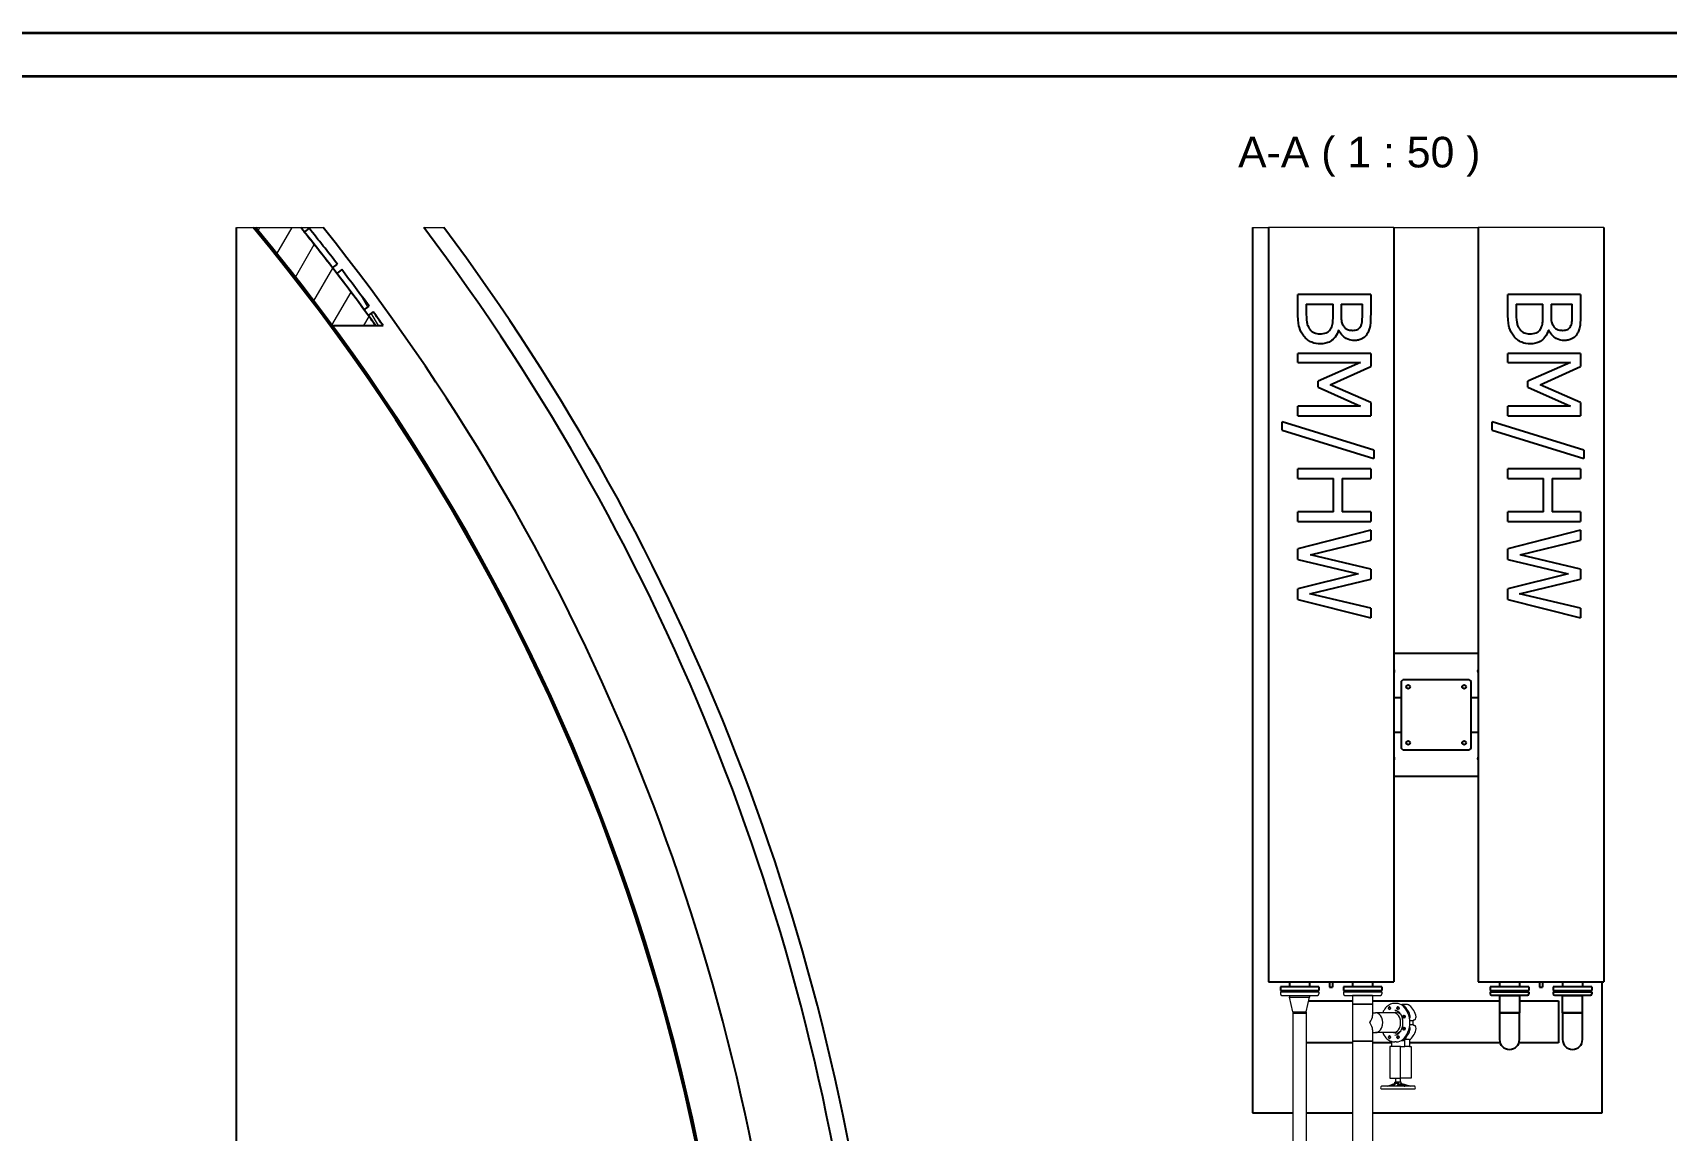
# Model space of a CAD drawing. Header units: millimetres. Extents: x 0 to 157650, y 0 to 89100.
# Drawn here: x 70361 to 98378, y 70282 to 89100 of the extents above; entities that cross this region are included whole.
import ezdxf

# ---------------------------------------------------------------- set-up
doc = ezdxf.new("R2010")
doc.units = ezdxf.units.MM
doc.header["$LTSCALE"] = 150
doc.layers.get('0').update_dxf_attribs({"lineweight": 18})
for name, color, linetype, lineweight in [('Border', 7, 'Continuous', 35), ('Hatch', 7, 'Continuous', 18), ('Symbol', 7, 'Continuous', 18), ('Visible', 7, 'Continuous', 25), ('Visible Narrow', 7, 'Continuous', 18)]:
    doc.layers.add(name, color=color, linetype=linetype, lineweight=lineweight)
doc.layers.add('P_Biomass (BM)', color=150, linetype='Continuous', lineweight=18, true_color=0x007fff)
doc.layers.add('P_Hot Water (HW)', color=1, linetype='Continuous', lineweight=18, true_color=0xff0000)
doc.styles.add('Label Text', font='arial.ttf')
pattern_1 = [(120.00018, (0, 0), (-412.4439, -238.1263), [])]

# ---------------------------------------------------------------- blocks, each defined once
blk = doc.blocks.new('Borders Bigadan Border')
at = {"layer": 'Border'}
for p, q in [((0, 594), (1051, 594)), ((1046, 589), (20, 589))]:
    blk.add_line(p, q, dxfattribs=at)

msp = doc.modelspace()

# ---------------------------------------------------------------- hatches: boundary and pattern name
at = {"layer": 'Hatch'}
h = msp.add_hatch(dxfattribs=at)
h.set_pattern_fill('ANSI31', color=256, scale=3810, style=0)
h.set_pattern_definition([(45, (0, 0), (-336.7596, 336.7596), [])])
edge = h.paths.add_edge_path()
edge.add_line((82258, 58771), (82288, 58768))
edge.add_ellipse((46663, 62780), major_axis=(4012, 35625), ratio=1, start_angle=270, end_angle=282.1891)
edge.add_ellipse((46663, 62780), major_axis=(-3600, 35669), ratio=1, start_angle=270, end_angle=270.4821)
edge.add_ellipse((46663, 62780), major_axis=(-3900, 35637), ratio=1, start_angle=270, end_angle=300.2061)
edge.add_ellipse((46663, 62780), major_axis=(-21300, 28836), ratio=1, start_angle=270, end_angle=273.4119)
edge.add_line((74181, 85758), (74141, 85758))
edge.add_ellipse((46663, 62780), major_axis=(22978, -27478), ratio=1, start_angle=43.6707, end_angle=90, ccw=False)
h = msp.add_hatch(dxfattribs=at)
h.set_pattern_fill('ANSI31', color=256, scale=3810, angle=15, style=0)
h.set_pattern_definition([(60, (0, 0), (-412.4445, 238.1252), [])])
edge = h.paths.add_edge_path()
edge.add_line((75499, 84080), (76242, 84080))
edge.add_ellipse((46663, 62780), major_axis=(-21300, 29579), ratio=1, start_angle=270, end_angle=270.3333)
edge.add_ellipse((46663, 62780), major_axis=(-21472, 29455), ratio=1, start_angle=270, end_angle=270.1886)
edge.add_ellipse((46663, 62780), major_axis=(-21569, 29384), ratio=1, start_angle=270, end_angle=271.2287)
edge.add_ellipse((46663, 62780), major_axis=(28914, 22194), ratio=1, start_angle=0, end_angle=0.1886)
edge.add_ellipse((46663, 62780), major_axis=(-22289, 28841), ratio=1, start_angle=270, end_angle=271.2287)
edge.add_ellipse((46663, 62780), major_axis=(-22902, 28357), ratio=1, start_angle=270, end_angle=270.1544)
edge.add_line((74958, 85758), (74181, 85758))
edge.add_ellipse((46663, 62780), major_axis=(22978, -27518), ratio=1, start_angle=86.5881, end_angle=90, ccw=False)
h = msp.add_hatch(dxfattribs=at)
h.set_pattern_fill('ANSI31', color=256, scale=3810, angle=75.0002, style=0)
h.set_pattern_definition(pattern_1)
edge = h.paths.add_edge_path()
edge.add_ellipse((46663, 62780), major_axis=(22902, -28357), ratio=1, start_angle=88.7713, end_angle=90)
edge.add_line((75020, 85682), (75101, 85748))
edge.add_ellipse((46663, 62780), major_axis=(28924, 22353), ratio=1, start_angle=0, end_angle=1.2292, ccw=False)
edge.add_line((75587, 85133), (75504, 85069))
h = msp.add_hatch(dxfattribs=at)
h.set_pattern_fill('ANSI31', color=256, scale=3810, angle=75.0002, style=0)
h.set_pattern_definition(pattern_1)
edge = h.paths.add_edge_path()
edge.add_ellipse((46663, 62780), major_axis=(22194, -28914), ratio=1, start_angle=88.7713, end_angle=90)
edge.add_line((75577, 84974), (75661, 85038))
edge.add_ellipse((46663, 62780), major_axis=(-21631, 29468), ratio=1, start_angle=270, end_angle=271.2292, ccw=False)
edge.add_line((76131, 84410), (76047, 84348))
h = msp.add_hatch(dxfattribs=at)
h.set_pattern_fill('ANSI31', color=256, scale=3810, angle=75.0002, style=0)
h.set_pattern_definition(pattern_1)
edge = h.paths.add_edge_path()
edge.add_ellipse((46663, 62780), major_axis=(-21300, 29708), ratio=1, start_angle=270, end_angle=270.4519)
edge.add_line((76202, 84314), (76117, 84252))
edge.add_ellipse((46663, 62780), major_axis=(21472, -29455), ratio=1, start_angle=89.6667, end_angle=90, ccw=False)
edge.add_line((76242, 84080), (76371, 84080))

# ---------------------------------------------------------------- linework, layer by layer
at = {"layer": 'P_Biomass (BM)'}
for p, q in [((92840, 72657), (93500, 72657)), ((92840, 72657), (92840, 72620)), ((92864, 72596), (93476, 72596)), ((92933, 72680), (92933, 72669)), ((92933, 72669), (93407, 72669)), ((92999, 72596), (92999, 72593)), ((92999, 72593), (93342, 72593)), ((93342, 72593), (92999, 72593)), ((92999, 72593), (92999, 72443)), ((93342, 72596), (93342, 72593)), ((93342, 72593), (93342, 72443)), ((93407, 72680), (93407, 72669)), ((93500, 72657), (93500, 72620)), ((92999, 72443), (93342, 72443)), ((92999, 72443), (92999, 71813)), ((93342, 72443), (92999, 72443)), ((93342, 72443), (93342, 72249)), ((93342, 72299), (93393, 72299)), ((93701, 72299), (93393, 72299)), ((93744, 72299), (93701, 72299)), ((93746, 72458), (93720, 72458)), ((93794, 72380), (93789, 72362)), ((93941, 72437), (93840, 72437)), ((93342, 72007), (93342, 71813)), ((94029, 72157), (93979, 72157)), ((93979, 72099), (94029, 72099)), ((94061, 72176), (94029, 72157)), ((94029, 72099), (94061, 72080)), ((93342, 71813), (92999, 71813)), ((92999, 71813), (93342, 71813)), ((92999, 71813), (92999, 66680)), ((93342, 71957), (93393, 71957)), ((93342, 71813), (93342, 66680)), ((93701, 71957), (93393, 71957)), ((93663, 71807), (93663, 71720)), ((93744, 71957), (93701, 71957)), ((93746, 71798), (93720, 71798)), ((93789, 71894), (93794, 71876)), ((93852, 71819), (93840, 71819)), ((93972, 71842), (93896, 71842)), ((93896, 71720), (93896, 71842)), ((93972, 71842), (93972, 71720)), ((93817, 71720), (93635, 71720)), ((93635, 71720), (93635, 71175)), ((93817, 71720), (93870, 71720)), ((93817, 71175), (93817, 71720)), ((93870, 71720), (93896, 71720)), ((93972, 71720), (93896, 71720)), ((93972, 71720), (94000, 71720)), ((94000, 71720), (94000, 71175)), ((93635, 71175), (93817, 71175)), ((93737, 71105), (93737, 71175)), ((94000, 71175), (93817, 71175)), ((93818, 71105), (93818, 71175)), ((94063, 71039), (93491, 71039)), ((94063, 70985), (93491, 70985)), ((93830, 71105), (93725, 71105)), ((93725, 71074), (93725, 71105)), ((93795, 71086), (93737, 71086)), ((93795, 71061), (93795, 71086)), ((93826, 71061), (93795, 71061)), ((93826, 71061), (93826, 71086)), ((93830, 71086), (93826, 71086)), ((93830, 71086), (93830, 71105)), ((93830, 71086), (93893, 71068))]:
    msp.add_line(p, q, dxfattribs=at)
for centre, radius, start, end in [((92864, 72620), 24, 180, 270), ((92968, 72648), 21, 90, 154.6231), ((93373, 72648), 21, 25.3769, 90), ((93476, 72620), 24, 270, 0), ((93510, 71012), 33, 125.0968, 234.9032), ((94044, 71012), 33, 305.0968, 54.9032)]:
    msp.add_arc(centre, radius, start, end, dxfattribs=at)
for centre, major_axis, ratio, start_param, end_param in [((93393, 72128), (0, -171), 0.707107, 0, 3.141593), ((93393, 72128), (0, 171), 0.707107, 3.141593, 6.283185), ((93638, 72377), (0, 26.2), 0.707107, 0.23061, 2.910983), ((93766, 72128), (0, -330), 0.707107, 3.732903, 3.816853), ((93746, 72128), (0, -318), 0.707107, 3.670314, 3.712213), ((93701, 72128), (0, -171), 0.707107, 0, 3.141593), ((93701, 72128), (0, 171), 0.707107, 3.141593, 6.283185), ((93746, 72128), (0, 178), 0.707107, 5.562513, 6.565173), ((93746, 72128), (0, -330), 0.707107, 0, 3.141593), ((93784, 72377), (0, 26.2), 0.707107, 0.23061, 2.910983), ((93762, 72128), (0, 237), 0.707107, 6.112646, 6.24819), ((93755, 72128), (0, 237), 0.707107, 6.073742, 6.202305), ((93840, 72377), (0, 60), 0.707107, 5.890486, 6.505994), ((93766, 72128), (0, 330), 0.707107, 5.105088, 5.890486), ((93941, 72377), (0, 60), 0.707107, 5.890486, 6.283185), ((93868, 72128), (0, 330), 0.707107, 5.105088, 5.890486), ((93170, 72128), (158, 158), 0.414214, 5.105088, 5.890486), ((93170, 72128), (-158, 158), 0.414214, 3.534292, 4.31969), ((93888, 72231), (0, 26.2), 0.707107, 0.23061, 2.910983), ((93888, 72025), (0, 26.2), 0.707107, 0.23061, 2.910983), ((93943, 72231), (0, 60), 0.707107, 4.007441, 5.105088), ((93943, 72025), (0, 60), 0.707107, 4.31969, 5.417337), ((93873, 72128), (0, -229), 0.707107, 1.432258, 1.709335), ((94045, 72231), (0, -60), 0.707107, 0.392699, 1.963495), ((94045, 72025), (0, 60), 0.707107, 4.31969, 5.890486), ((93638, 71879), (0, 26.2), 0.707107, 0.23061, 2.910983), ((93766, 72128), (0, -330), 0.707107, 5.607925, 5.691875), ((93746, 72128), (0, -318), 0.707107, 5.712565, 5.754464), ((93746, 72128), (0, -178), 0.707107, 6.001198, 7.003858), ((93784, 71879), (0, 26.2), 0.707107, 0.23061, 2.910983), ((93755, 72128), (0, -237), 0.707107, 0.08088, 0.209444), ((93762, 72128), (0, -237), 0.707107, 0.034995, 0.170539), ((93840, 71879), (0, -60), 0.707107, 6.060377, 6.675884), ((93852, 71879), (0, -60), 0.707107, 0, 0.392699), ((93766, 72128), (0, 330), 0.707107, 3.534292, 4.31969), ((93779, 72128), (0, -330), 0.707107, 0.392699, 0.523599), ((93868, 72128), (0, -330), 0.707107, 0.461682, 1.178097)]:
    msp.add_ellipse(centre, major_axis=major_axis, ratio=ratio, start_param=start_param, end_param=end_param, dxfattribs=at)
for centre, major_axis in [((93630, 72377), (0, 26.2)), ((93776, 72377), (0, 26.2)), ((93879, 72231), (0, 26.2)), ((93879, 72025), (0, -26.2)), ((93630, 71879), (0, -26.2)), ((93776, 71879), (0, -26.2))]:
    msp.add_ellipse(centre, major_axis=major_axis, ratio=0.707107, dxfattribs=at)
for points, knots in [([(93720, 72458), (93695, 72458), (93670, 72453), (93622, 72432), (93600, 72416), (93559, 72376), (93540, 72351), (93521, 72315), (93518, 72307), (93514, 72299)], [0, 0, 0, 0, 0.299093, 0.299093, 0.606925, 0.606925, 0.928535, 0.928535, 1.01375, 1.01375, 1.01375, 1.01375]), ([(93720, 71916), (93736, 71916), (93752, 71921), (93782, 71937), (93796, 71948), (93820, 71977), (93830, 71993), (93847, 72031), (93853, 72051), (93861, 72094), (93863, 72117), (93861, 72162), (93858, 72184), (93847, 72226), (93839, 72245), (93820, 72279), (93809, 72294), (93784, 72318), (93771, 72326), (93745, 72337), (93732, 72339), (93720, 72339)], [3.141593, 3.141593, 3.141593, 3.141593, 3.504869, 3.504869, 3.837766, 3.837766, 4.149426, 4.149426, 4.456907, 4.456907, 4.7645, 4.7645, 5.072313, 5.072313, 5.379751, 5.379751, 5.687772, 5.687772, 6.003331, 6.003331, 6.283185, 6.283185, 6.283185, 6.283185]), ([(93514, 71957), (93519, 71946), (93524, 71936), (93545, 71898), (93565, 71873), (93608, 71833), (93632, 71818), (93678, 71802), (93699, 71798), (93720, 71798)], [2.127843, 2.127843, 2.127843, 2.127843, 2.241958, 2.241958, 2.569427, 2.569427, 2.889823, 2.889823, 3.141593, 3.141593, 3.141593, 3.141593])]:
    msp.add_open_spline(points, degree=3, knots=knots, dxfattribs=at)
for points in [[(93892, 72212), (93888, 72226), (93883, 72240), (93877, 72252)], [(93877, 72004), (93883, 72016), (93888, 72030), (93892, 72044)]]:
    msp.add_open_spline(points, degree=3, dxfattribs=at)
for points, weights in [([(93604, 71039), (93701, 71078), (93725, 71086)], [1.03947542445, 1.31852326099, 1.00832637392]), ([(93707, 71054), (93692, 71049), (93667, 71039)], [1.12565097226, 1.18568012181, 1.15503582514]), ([(93737, 71086), (93728, 71078), (93693, 71039)], [1, 1.32222183257, 1.03947542445]), ([(93751, 71039), (93786, 71078), (93795, 71086)], [1.03947542445, 1.32222183257, 1]), ([(93795, 71061), (93789, 71055), (93774, 71039)], [1, 1.20677980806, 1.15503582514]), ([(93811, 71061), (93834, 71055), (93891, 71039)], [1, 1.20677980806, 1.15503582514]), ([(93826, 71086), (93859, 71078), (93992, 71039)], [1, 1.32222183257, 1.03947542445]), ([(93906, 71039), (93850, 71055), (93826, 71061)], [1.15503582514, 1.20677980806, 1])]:
    msp.add_rational_spline(points, weights, degree=2, dxfattribs=at)
at = {"layer": 'P_Hot Water (HW)'}
for p, q in [((91759, 72657), (92419, 72657)), ((91759, 72657), (91759, 72620)), ((91783, 72596), (92395, 72596)), ((91852, 72680), (91852, 72669)), ((91852, 72669), (92326, 72669)), ((91917, 72596), (91917, 72593)), ((91917, 72593), (92260, 72593)), ((91917, 72593), (92260, 72593)), ((91917, 72593), (91917, 72567)), ((91917, 72567), (92260, 72567)), ((91975, 72314), (91917, 72567)), ((92203, 72314), (92260, 72567)), ((92260, 72596), (92260, 72593)), ((92260, 72593), (92260, 72567)), ((92326, 72680), (92326, 72669)), ((92419, 72657), (92419, 72620)), ((91975, 72314), (92203, 72314)), ((91975, 72314), (91975, 72293)), ((91975, 72293), (92203, 72293)), ((91975, 72293), (91975, 66680)), ((91975, 72293), (92203, 72293)), ((92203, 72314), (92203, 72293)), ((92203, 72293), (92203, 66680))]:
    msp.add_line(p, q, dxfattribs=at)
for centre, radius, start, end in [((91783, 72620), 24, 180, 270), ((91886, 72648), 21, 90, 154.6231), ((92291, 72648), 21, 25.3769, 90), ((92395, 72620), 24, 270, 0)]:
    msp.add_arc(centre, radius, start, end, dxfattribs=at)
at = {"layer": 'Visible', "color": 9, "true_color": 0xc0c0c0}
for p, q in [((73859, 63200), (73859, 85758)), ((75101, 85748), (75020, 85682)), ((91280, 85758), (91280, 70580)), ((91553, 85758), (91553, 72830)), ((93707, 85758), (93707, 72830)), ((95153, 85758), (95153, 72830)), ((97307, 85758), (97307, 72830)), ((75504, 85069), (75587, 85133)), ((75661, 85038), (75577, 84974)), ((76047, 84348), (76131, 84410)), ((92061, 84253), (92061, 84611)), ((93308, 84611), (92061, 84611)), ((92203, 84445), (92203, 84311)), ((92203, 84445), (92663, 84445)), ((92663, 84258), (92663, 84445)), ((92802, 84445), (92802, 84258)), ((92802, 84445), (93166, 84445)), ((93166, 84287), (93166, 84445)), ((93308, 84611), (93308, 84281)), ((95661, 84253), (95661, 84611)), ((96908, 84611), (95661, 84611)), ((95803, 84445), (95803, 84311)), ((95803, 84445), (96263, 84445)), ((96263, 84258), (96263, 84445)), ((96402, 84445), (96402, 84258)), ((96402, 84445), (96766, 84445)), ((96766, 84287), (96766, 84445)), ((96908, 84611), (96908, 84281)), ((75499, 84080), (76242, 84080)), ((76202, 84314), (76117, 84252)), ((76242, 84080), (76371, 84080)), ((92754, 83999), (92760, 83999)), ((96354, 83999), (96360, 83999)), ((93308, 83601), (92061, 83601)), ((92061, 83446), (92061, 83601)), ((93308, 83601), (93308, 83375)), ((96908, 83601), (95661, 83601)), ((95661, 83446), (95661, 83601)), ((96908, 83601), (96908, 83375)), ((92061, 83446), (93135, 83446)), ((93135, 83446), (92405, 83124)), ((92614, 83063), (93308, 83375)), ((95661, 83446), (96735, 83446)), ((96735, 83446), (96005, 83124)), ((96214, 83063), (96908, 83375)), ((92405, 83023), (92405, 83124)), ((92405, 83023), (93135, 82698)), ((93308, 82762), (92614, 83063)), ((96005, 83023), (96005, 83124)), ((96005, 83023), (96735, 82698)), ((96908, 82762), (96214, 83063)), ((92061, 82532), (92061, 82698)), ((93135, 82698), (92061, 82698)), ((93308, 82762), (93308, 82532)), ((95661, 82532), (95661, 82698)), ((96735, 82698), (95661, 82698)), ((96908, 82762), (96908, 82532)), ((91791, 82285), (91791, 82426)), ((93363, 81940), (91791, 82426)), ((92061, 82532), (93308, 82532)), ((95391, 82285), (95391, 82426)), ((96963, 81940), (95391, 82426)), ((95661, 82532), (96908, 82532)), ((91791, 82285), (93363, 81797)), ((95391, 82285), (96963, 81797)), ((93363, 81940), (93363, 81797)), ((96963, 81940), (96963, 81797)), ((93308, 81624), (92061, 81624)), ((92061, 81458), (92061, 81624)), ((93308, 81624), (93308, 81458)), ((96908, 81624), (95661, 81624)), ((95661, 81458), (95661, 81624)), ((96908, 81624), (96908, 81458)), ((92061, 81458), (92671, 81458)), ((92671, 80885), (92671, 81458)), ((92819, 81458), (92819, 80885)), ((92819, 81458), (93308, 81458)), ((95661, 81458), (96271, 81458)), ((96271, 80885), (96271, 81458)), ((96419, 81458), (96419, 80885)), ((96419, 81458), (96908, 81458)), ((92671, 80885), (92061, 80885)), ((92061, 80719), (92061, 80885)), ((92061, 80719), (93308, 80719)), ((93308, 80885), (92819, 80885)), ((93308, 80885), (93308, 80719)), ((96271, 80885), (95661, 80885)), ((95661, 80719), (95661, 80885)), ((95661, 80719), (96908, 80719)), ((96908, 80885), (96419, 80885)), ((96908, 80885), (96908, 80719)), ((93308, 80570), (92061, 80252)), ((93308, 80570), (93308, 80400)), ((96908, 80570), (95661, 80252)), ((96908, 80570), (96908, 80400)), ((92061, 80068), (92061, 80252)), ((92274, 80149), (93308, 80400)), ((93308, 79901), (92274, 80149)), ((95661, 80068), (95661, 80252)), ((95874, 80149), (96908, 80400)), ((96908, 79901), (95874, 80149)), ((92061, 80068), (93096, 79822)), ((93308, 79901), (93308, 79732)), ((95661, 80068), (96696, 79822)), ((96908, 79901), (96908, 79732)), ((93096, 79822), (92061, 79568)), ((92262, 79481), (93308, 79732)), ((96696, 79822), (95661, 79568)), ((95862, 79481), (96908, 79732)), ((92061, 79382), (92061, 79568)), ((92061, 79382), (93308, 79069)), ((93308, 79232), (92262, 79481)), ((95661, 79382), (95661, 79568)), ((95661, 79382), (96908, 79069)), ((96908, 79232), (95862, 79481)), ((93308, 79232), (93308, 79069)), ((96908, 79232), (96908, 79069)), ((95153, 78455), (93707, 78455)), ((93830, 77975), (93860, 78005)), ((93830, 77975), (93830, 76835)), ((95000, 78005), (93860, 78005)), ((95000, 78005), (95030, 77975)), ((95030, 76835), (95030, 77975)), ((93707, 77705), (93830, 77705)), ((95030, 77705), (95153, 77705)), ((93830, 77105), (93707, 77105)), ((95153, 77105), (95030, 77105)), ((93860, 76805), (93830, 76835)), ((93860, 76805), (95000, 76805)), ((95030, 76835), (95000, 76805)), ((93707, 76355), (95153, 76355)), ((91553, 72830), (93707, 72830)), ((92419, 72740), (91759, 72740)), ((91759, 72740), (91759, 72680)), ((91759, 72680), (92419, 72680)), ((91917, 72830), (91917, 72740)), ((92260, 72830), (92260, 72740)), ((92419, 72740), (92419, 72680)), ((92603, 72830), (92603, 72734)), ((92603, 72734), (92656, 72734)), ((92656, 72830), (92656, 72734)), ((93500, 72740), (92840, 72740)), ((92840, 72740), (92840, 72680)), ((92840, 72680), (93500, 72680)), ((92999, 72830), (92999, 72740)), ((93342, 72830), (93342, 72740)), ((93500, 72740), (93500, 72680)), ((95153, 72830), (97307, 72830)), ((96019, 72740), (95359, 72740)), ((95359, 72740), (95359, 72680)), ((95359, 72680), (96019, 72680)), ((95359, 72659), (96019, 72659)), ((95359, 72659), (95359, 72621)), ((95383, 72597), (95995, 72597)), ((95452, 72680), (95452, 72671)), ((95452, 72671), (95926, 72671)), ((95517, 72830), (95517, 72740)), ((95517, 72597), (95517, 72596)), ((95517, 72596), (95860, 72596)), ((95517, 72596), (95860, 72596)), ((95517, 72596), (95517, 72296)), ((95860, 72830), (95860, 72740)), ((95860, 72597), (95860, 72596)), ((95860, 72596), (95860, 72296)), ((95926, 72680), (95926, 72671)), ((96019, 72740), (96019, 72680)), ((96019, 72659), (96019, 72621)), ((96203, 72830), (96203, 72734)), ((96203, 72734), (96256, 72734)), ((96256, 72830), (96256, 72734)), ((97100, 72740), (96440, 72740)), ((96440, 72740), (96440, 72680)), ((96440, 72680), (97100, 72680)), ((96440, 72659), (97100, 72659)), ((96440, 72659), (96440, 72621)), ((96464, 72597), (97076, 72597)), ((96533, 72680), (96533, 72671)), ((96533, 72671), (97007, 72671)), ((96599, 72830), (96599, 72740)), ((96599, 72597), (96599, 72596)), ((96599, 72596), (96942, 72596)), ((96942, 72596), (96599, 72596)), ((96599, 72296), (96599, 72596)), ((96942, 72830), (96942, 72740)), ((96942, 72597), (96942, 72596)), ((96942, 72296), (96942, 72596)), ((97007, 72680), (97007, 72671)), ((97100, 72740), (97100, 72680)), ((97100, 72659), (97100, 72621)), ((97280, 70580), (97280, 72830)), ((92245, 72500), (92999, 72500)), ((93342, 72500), (95517, 72500)), ((95860, 72296), (95517, 72296)), ((95517, 72296), (95517, 71840)), ((95517, 72296), (95860, 72296)), ((95860, 72500), (96530, 72500)), ((95860, 71840), (95860, 72296)), ((96530, 72500), (96530, 71780)), ((96599, 72296), (96942, 72296)), ((96599, 72296), (96599, 71840)), ((96942, 72296), (96599, 72296)), ((96942, 71840), (96942, 72296)), ((92999, 71780), (92203, 71780)), ((93663, 71780), (93342, 71780)), ((95528, 71780), (93972, 71780)), ((96530, 71780), (95850, 71780)), ((91280, 70580), (91975, 70580)), ((92203, 70580), (92999, 70580)), ((93342, 70580), (97280, 70580))]:
    msp.add_line(p, q, dxfattribs=at)
for centre in [(93950, 77885), (94910, 77885), (93950, 76925), (94910, 76925)]:
    msp.add_circle(centre, 33, dxfattribs=at)
for centre, radius, start, end in [((46663, 62780), 35820, 353.5741, 39.9035), ((46663, 62780), 35850, 353.5741, 39.8634), ((46663, 62780), 35850, 36.4515, 39.8634), ((46663, 62780), 36450, 35.7579, 39.0803), ((46663, 62780), 36555, 37.6969, 38.9261), ((46663, 62780), 36750, 6.0918, 38.7014), ((46663, 62780), 38112, 5.8734, 37.0791), ((46663, 62780), 38388, 5.831, 36.7684), ((46663, 62780), 36450, 37.6971, 38.9258), ((46663, 62780), 36450, 36.2798, 37.5085), ((46663, 62780), 36555, 36.2795, 37.5088), ((46663, 62780), 36450, 35.7579, 36.0912), ((46663, 62780), 36555, 35.6395, 36.0915), ((93680, 78155), 39, 313.8131, 46.1869), ((95180, 78155), 39, 133.8131, 226.1869), ((93680, 76655), 39, 313.8131, 46.1869), ((95180, 76655), 39, 133.8131, 226.1869), ((95383, 72621), 24, 180, 270), ((95486, 72650), 21, 90, 154.6231), ((95891, 72650), 21, 25.3769, 90), ((95995, 72621), 24, 270, 0), ((96464, 72621), 24, 180, 270), ((96568, 72650), 21, 90, 154.6231), ((96973, 72650), 21, 25.3769, 90), ((97076, 72621), 24, 270, 0), ((95689, 71840), 171, 180, 0), ((95689, 71840), 171, 180, 0), ((96770, 71840), 171, 180, 0), ((96770, 71840), 171, 180, 0)]:
    msp.add_arc(centre, radius, start, end, dxfattribs=at)
for points, knots in [([(92162, 83895), (92128, 83940), (92101, 83990), (92075, 84080), (92061, 84143), (92061, 84253)], [0, 0, 0, 0, 5.882283, 5.882283, 9.526748, 9.526748, 9.526748, 9.526748]), ([(92203, 84311), (92203, 84252), (92205, 84189), (92215, 84129), (92218, 84106), (92235, 84062), (92244, 84044), (92255, 84028)], [0, 0, 0, 0, 5.869318, 5.869318, 7.135918, 7.135918, 8.02954, 8.02954, 8.02954, 8.02954]), ([(92631, 84039), (92645, 84066), (92653, 84095), (92659, 84141), (92663, 84178), (92663, 84258)], [0, 0, 0, 0, 3.034436, 3.034436, 4.606066, 4.606066, 4.606066, 4.606066]), ([(92802, 84258), (92802, 84210), (92804, 84170), (92814, 84122), (92824, 84097), (92843, 84067)], [0, 0, 0, 0, 4.711302, 4.711302, 8.333159, 8.333159, 8.333159, 8.333159]), ([(92843, 84067), (92853, 84051), (92865, 84037), (92890, 84020), (92903, 84012), (92951, 83999), (92978, 83997), (93004, 83997)], [0, 0, 0, 0, 1.856521, 1.856521, 3.108182, 3.108182, 4.578532, 4.578532, 4.578532, 4.578532]), ([(93004, 83997), (93031, 83997), (93057, 84001), (93088, 84015), (93099, 84021), (93120, 84040), (93128, 84050), (93134, 84061)], [0, 0, 0, 0, 2.871261, 2.871261, 3.597576, 3.597576, 4.136446, 4.136446, 4.136446, 4.136446]), ([(93134, 84061), (93148, 84085), (93156, 84112), (93163, 84157), (93164, 84183), (93166, 84230), (93166, 84259), (93166, 84287)], [0, 0, 0, 0, 2.900849, 2.900849, 4.603642, 4.603642, 7.104885, 7.104885, 7.104885, 7.104885]), ([(93308, 84281), (93308, 84214), (93306, 84135), (93298, 84070), (93295, 84046), (93277, 83994), (93268, 83973), (93257, 83953)], [0, 0, 0, 0, 6.699529, 6.699529, 7.995938, 7.995938, 8.922008, 8.922008, 8.922008, 8.922008]), ([(95762, 83895), (95728, 83940), (95701, 83990), (95675, 84080), (95661, 84143), (95661, 84253)], [0, 0, 0, 0, 5.882283, 5.882283, 9.526748, 9.526748, 9.526748, 9.526748]), ([(95803, 84311), (95803, 84252), (95805, 84189), (95815, 84129), (95818, 84106), (95835, 84062), (95844, 84044), (95855, 84028)], [0, 0, 0, 0, 5.869318, 5.869318, 7.135918, 7.135918, 8.02954, 8.02954, 8.02954, 8.02954]), ([(96231, 84039), (96245, 84066), (96253, 84095), (96259, 84141), (96263, 84178), (96263, 84258)], [0, 0, 0, 0, 3.034436, 3.034436, 4.606066, 4.606066, 4.606066, 4.606066]), ([(96402, 84258), (96402, 84210), (96404, 84170), (96414, 84122), (96424, 84097), (96443, 84067)], [0, 0, 0, 0, 4.711302, 4.711302, 8.333159, 8.333159, 8.333159, 8.333159]), ([(96443, 84067), (96453, 84051), (96465, 84037), (96490, 84020), (96503, 84012), (96551, 83999), (96578, 83997), (96604, 83997)], [0, 0, 0, 0, 1.856521, 1.856521, 3.108182, 3.108182, 4.578532, 4.578532, 4.578532, 4.578532]), ([(96604, 83997), (96631, 83997), (96657, 84001), (96688, 84015), (96699, 84021), (96720, 84040), (96728, 84050), (96734, 84061)], [0, 0, 0, 0, 2.871261, 2.871261, 3.597576, 3.597576, 4.136446, 4.136446, 4.136446, 4.136446]), ([(96734, 84061), (96748, 84085), (96756, 84112), (96763, 84157), (96764, 84183), (96766, 84230), (96766, 84259), (96766, 84287)], [0, 0, 0, 0, 2.900849, 2.900849, 4.603642, 4.603642, 7.104885, 7.104885, 7.104885, 7.104885]), ([(96908, 84281), (96908, 84214), (96906, 84135), (96898, 84070), (96895, 84046), (96877, 83994), (96868, 83973), (96857, 83953)], [0, 0, 0, 0, 6.699529, 6.699529, 7.995938, 7.995938, 8.922008, 8.922008, 8.922008, 8.922008]), ([(92444, 83766), (92394, 83766), (92346, 83773), (92270, 83804), (92243, 83821), (92201, 83853), (92180, 83872), (92162, 83895)], [0, 0, 0, 0, 5.065516, 5.065516, 8.503525, 8.503525, 12.564856, 12.564856, 12.564856, 12.564856]), ([(92255, 84028), (92273, 84004), (92294, 83982), (92328, 83961), (92336, 83957), (92368, 83943), (92400, 83938), (92437, 83938)], [0, 0, 0, 0, 3.0882, 3.0882, 4.174442, 4.174442, 9.072808, 9.072808, 9.072808, 9.072808]), ([(92437, 83938), (92479, 83938), (92516, 83944), (92558, 83960), (92574, 83968), (92607, 84000), (92620, 84019), (92631, 84039)], [0, 0, 0, 0, 4.244386, 4.244386, 6.016662, 6.016662, 7.66959, 7.66959, 7.66959, 7.66959]), ([(92754, 83999), (92742, 83956), (92724, 83915), (92672, 83847), (92643, 83823), (92588, 83792), (92562, 83782), (92505, 83769), (92475, 83766), (92444, 83766)], [0, 0, 0, 0, 4.471891, 4.471891, 8.566957, 8.566957, 11.927597, 11.927597, 15.601905, 15.601905, 15.601905, 15.601905]), ([(93027, 83824), (92990, 83824), (92953, 83830), (92879, 83861), (92850, 83883), (92801, 83929), (92778, 83962), (92760, 83999)], [0, 0, 0, 0, 3.997932, 3.997932, 8.183748, 8.183748, 14.396044, 14.396044, 14.396044, 14.396044]), ([(93257, 83953), (93242, 83923), (93222, 83897), (93182, 83865), (93169, 83857), (93138, 83842), (93118, 83836), (93074, 83826), (93051, 83824), (93027, 83824)], [0, 0, 0, 0, 3.565, 3.565, 5.632501, 5.632501, 9.15725, 9.15725, 12.932073, 12.932073, 12.932073, 12.932073]), ([(96044, 83766), (95994, 83766), (95946, 83773), (95870, 83804), (95843, 83821), (95801, 83853), (95780, 83872), (95762, 83895)], [0, 0, 0, 0, 5.065516, 5.065516, 8.503525, 8.503525, 12.564856, 12.564856, 12.564856, 12.564856]), ([(95855, 84028), (95873, 84004), (95894, 83982), (95928, 83961), (95936, 83957), (95968, 83943), (96000, 83938), (96037, 83938)], [0, 0, 0, 0, 3.0882, 3.0882, 4.174442, 4.174442, 9.072808, 9.072808, 9.072808, 9.072808]), ([(96037, 83938), (96079, 83938), (96116, 83944), (96158, 83960), (96174, 83968), (96207, 84000), (96220, 84019), (96231, 84039)], [0, 0, 0, 0, 4.244386, 4.244386, 6.016662, 6.016662, 7.66959, 7.66959, 7.66959, 7.66959]), ([(96354, 83999), (96342, 83956), (96324, 83915), (96272, 83847), (96243, 83823), (96188, 83792), (96162, 83782), (96105, 83769), (96075, 83766), (96044, 83766)], [0, 0, 0, 0, 4.471891, 4.471891, 8.566957, 8.566957, 11.927597, 11.927597, 15.601905, 15.601905, 15.601905, 15.601905]), ([(96627, 83824), (96590, 83824), (96553, 83830), (96479, 83861), (96450, 83883), (96401, 83929), (96378, 83962), (96360, 83999)], [0, 0, 0, 0, 3.997932, 3.997932, 8.183748, 8.183748, 14.396044, 14.396044, 14.396044, 14.396044]), ([(96857, 83953), (96842, 83923), (96822, 83897), (96782, 83865), (96769, 83857), (96738, 83842), (96718, 83836), (96674, 83826), (96651, 83824), (96627, 83824)], [0, 0, 0, 0, 3.565, 3.565, 5.632501, 5.632501, 9.15725, 9.15725, 12.932073, 12.932073, 12.932073, 12.932073])]:
    msp.add_open_spline(points, degree=3, knots=knots, dxfattribs=at)
at = {"layer": 'Visible Narrow', "color": 9, "true_color": 0xc0c0c0}
for p, q in [((73859, 85758), (74141, 85758)), ((74141, 85758), (74181, 85758)), ((74181, 85758), (74958, 85758)), ((74958, 85758), (75343, 85758)), ((77069, 85758), (77414, 85758)), ((91280, 85758), (91553, 85758)), ((93707, 85758), (91553, 85758)), ((93707, 85758), (95153, 85758)), ((97307, 85758), (95153, 85758))]:
    msp.add_line(p, q, dxfattribs=at)

# ---------------------------------------------------------------- block references
at = {"xscale": 150, "yscale": 150, "zscale": 150}
msp.add_blockref('Borders Bigadan Border', (0, 0), dxfattribs=at)

# ---------------------------------------------------------------- texts
at = {"layer": 'Symbol', "insert": (91034, 86632), "char_height": 525, "attachment_point": 7, "style": 'Label Text'}
msp.add_mtext('A-A ( 1 : 50 )', dxfattribs=at)

doc.saveas('drawing.dxf')
